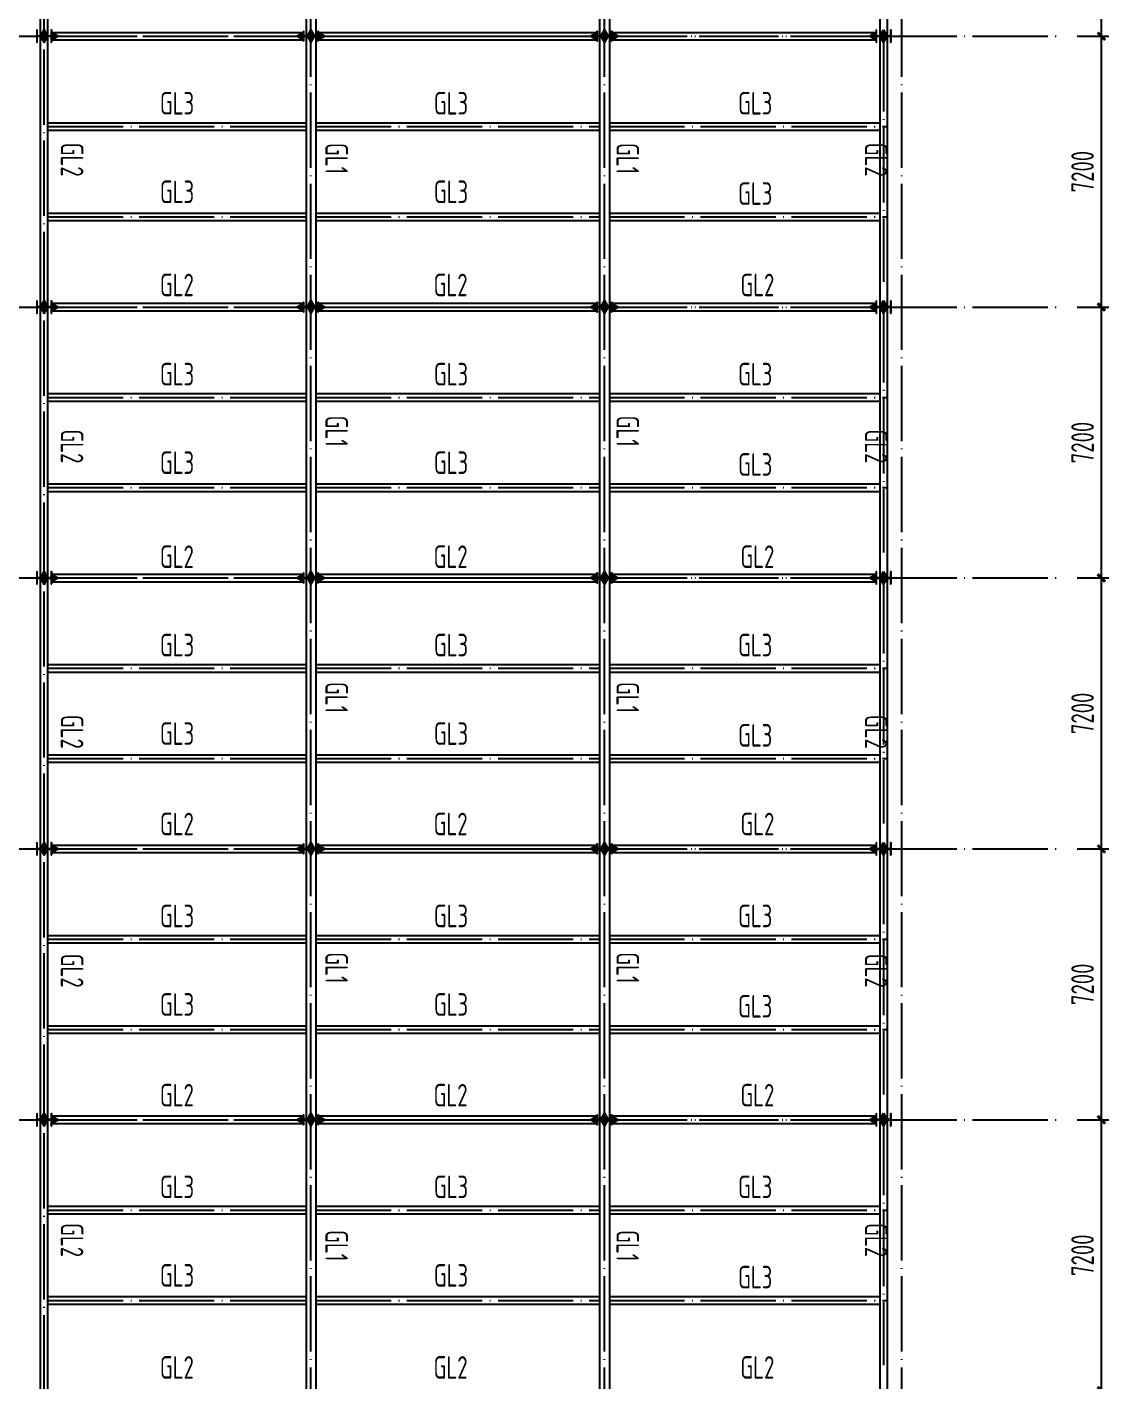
# Model space of a CAD drawing. Extents: x -32169 to 443031, y -120117 to 204739.
# Drawn here: x 234060 to 262810, y -43304 to -7321 of the extents above; entities that cross this region are included whole.
import ezdxf
from ezdxf.enums import TextEntityAlignment as Align

# ---------------------------------------------------------------- set-up
doc = ezdxf.new("R2010")
doc.units = 0
doc.header["$LTSCALE"] = 1000
for name, pattern in [('CONTINOUS', [0]), ('DASHED', [0.75, 0.5, -0.25]), ('DOTE', [2.42, 2, -0.2, 0.02, -0.2])]:
    doc.linetypes.add(name, pattern=pattern)
doc.layers.get('0').update_dxf_attribs({"linetype": 'CONTINUOUS'})
doc.layers.get('Defpoints').update_dxf_attribs({"linetype": 'CONTINUOUS'})
for name, color, linetype in [('BEAM', 4, 'DASHED'), ('DIM', 3, 'CONTINUOUS'), ('DOTE', 1, 'CONTINUOUS'), ('PUB_DIM', 3, 'CONTINUOUS'), ('TEXT', 7, 'CONTINUOUS'), ('梁', 4, 'CONTINUOUS'), ('钢柱', 2, 'CONTINUOUS')]:
    doc.layers.add(name, color=color, linetype=linetype)
doc.styles.add('TSSD_Dimension', font='Tssdeng.shx', dxfattribs={"width": 0.7, "bigfont": 'hztxt.shx'})
doc.styles.add('TSSD_Rein', font='Tssdeng.shx', dxfattribs={"width": 0.7, "bigfont": 'hztxt.shx'})
doc.dimstyles.new('TSSD_200_200', dxfattribs={"dimtxt": 600, "dimasz": 200, "dimexe": 200, "dimexo": 500, "dimgap": 200, "dimtad": 1, "dimdec": 0, "dimzin": 0, "dimdsep": 46, "dimtxsty": 'TSSD_Dimension', "dimblk": 'ARCHTICK', "dimblk1": 'ARCHTICK', "dimblk2": 'ARCHTICK', "dimcen": 0, "dimdle": 200, "dimclrt": 7, "dimadec": 0, "dimazin": 0, "dimtfac": 1, "dimtdec": 0, "dimtix": 1, "dimtmove": 2, "dimatfit": 3, "dimfxl": 1, "dimtolj": 1, "dimtzin": 0, "dimarcsym": 0})

# ---------------------------------------------------------------- blocks, each defined once
blk = doc.blocks.new('_ArchTick')
at = {"color": 0, "linetype": 'ByBlock', "const_width": 0.4}
blk.add_lwpolyline([(-0.5, -0.5), (0.5, 0.5)], dxfattribs=at)
blk = doc.blocks.new('*D556')
at = {"layer": 'Defpoints', "color": 0}
for p in [(261469, -36363), (262610, -36363), (261469, -43563)]:
    blk.add_point(p, dxfattribs=at)
at = {"layer": 'DIM', "color": 0, "lineweight": -2}
for p, q in [((262610, -43763), (262610, -36163)), ((261969, -36363), (262810, -36363)), ((261969, -43563), (262810, -43563))]:
    blk.add_line(p, q, dxfattribs=at)
at = {"layer": 'DIM', "color": 0, "lineweight": -2, "xscale": 200, "yscale": 200, "zscale": 200}
for p, rotation in [((262610, -36363), 90), ((262610, -43563), 270)]:
    blk.add_blockref('_ArchTick', p, dxfattribs=dict(at, rotation=rotation))
at = {"layer": 'DIM', "color": 7, "insert": (262110, -39963), "char_height": 600, "attachment_point": 5, "rotation": 90, "style": 'TSSD_Dimension'}
blk.add_mtext('\\A1;7200', dxfattribs=at)
blk = doc.blocks.new('*D557')
at = {"layer": 'Defpoints', "color": 0}
for p in [(261469, -29163), (262610, -29163), (261469, -36363)]:
    blk.add_point(p, dxfattribs=at)
at = {"layer": 'DIM', "color": 0, "lineweight": -2}
for p, q in [((262610, -36563), (262610, -28963)), ((261969, -29163), (262810, -29163)), ((261969, -36363), (262810, -36363))]:
    blk.add_line(p, q, dxfattribs=at)
at = {"layer": 'DIM', "color": 0, "lineweight": -2, "xscale": 200, "yscale": 200, "zscale": 200}
for p, rotation in [((262610, -29163), 90), ((262610, -36363), 270)]:
    blk.add_blockref('_ArchTick', p, dxfattribs=dict(at, rotation=rotation))
at = {"layer": 'DIM', "color": 7, "insert": (262110, -32763), "char_height": 600, "attachment_point": 5, "rotation": 90, "style": 'TSSD_Dimension'}
blk.add_mtext('\\A1;7200', dxfattribs=at)
blk = doc.blocks.new('*D558')
at = {"layer": 'Defpoints', "color": 0}
for p in [(261469, -21963), (262610, -21963), (261469, -29163)]:
    blk.add_point(p, dxfattribs=at)
at = {"layer": 'DIM', "color": 0, "lineweight": -2}
for p, q in [((262610, -29363), (262610, -21763)), ((261969, -21963), (262810, -21963)), ((261969, -29163), (262810, -29163))]:
    blk.add_line(p, q, dxfattribs=at)
at = {"layer": 'DIM', "color": 0, "lineweight": -2, "xscale": 200, "yscale": 200, "zscale": 200}
for p, rotation in [((262610, -21963), 90), ((262610, -29163), 270)]:
    blk.add_blockref('_ArchTick', p, dxfattribs=dict(at, rotation=rotation))
at = {"layer": 'DIM', "color": 7, "insert": (262110, -25563), "char_height": 600, "attachment_point": 5, "rotation": 90, "style": 'TSSD_Dimension'}
blk.add_mtext('\\A1;7200', dxfattribs=at)
blk = doc.blocks.new('*D559')
at = {"layer": 'Defpoints', "color": 0}
for p in [(261469, -14763), (262610, -14763), (261469, -21963)]:
    blk.add_point(p, dxfattribs=at)
at = {"layer": 'DIM', "color": 0, "lineweight": -2}
for p, q in [((262610, -22163), (262610, -14563)), ((261969, -14763), (262810, -14763)), ((261969, -21963), (262810, -21963))]:
    blk.add_line(p, q, dxfattribs=at)
at = {"layer": 'DIM', "color": 0, "lineweight": -2, "xscale": 200, "yscale": 200, "zscale": 200}
for p, rotation in [((262610, -14763), 90), ((262610, -21963), 270)]:
    blk.add_blockref('_ArchTick', p, dxfattribs=dict(at, rotation=rotation))
at = {"layer": 'DIM', "color": 7, "insert": (262110, -18363), "char_height": 600, "attachment_point": 5, "rotation": 90, "style": 'TSSD_Dimension'}
blk.add_mtext('\\A1;7200', dxfattribs=at)
blk = doc.blocks.new('*D560')
at = {"layer": 'Defpoints', "color": 0}
for p in [(261469, -7563), (262610, -7563), (261469, -14763)]:
    blk.add_point(p, dxfattribs=at)
at = {"layer": 'DIM', "color": 0, "lineweight": -2}
for p, q in [((262610, -14963), (262610, -7363)), ((261969, -7563), (262810, -7563)), ((261969, -14763), (262810, -14763))]:
    blk.add_line(p, q, dxfattribs=at)
at = {"layer": 'DIM', "color": 0, "lineweight": -2, "xscale": 200, "yscale": 200, "zscale": 200}
for p, rotation in [((262610, -7563), 90), ((262610, -14763), 270)]:
    blk.add_blockref('_ArchTick', p, dxfattribs=dict(at, rotation=rotation))
at = {"layer": 'DIM', "color": 7, "insert": (262110, -11163), "char_height": 600, "attachment_point": 5, "rotation": 90, "style": 'TSSD_Dimension'}
blk.add_mtext('\\A1;7200', dxfattribs=at)
blk = doc.blocks.new('*D561')
at = {"layer": 'Defpoints', "color": 0}
for p in [(261469, -363), (262610, -363), (261469, -7563)]:
    blk.add_point(p, dxfattribs=at)
at = {"layer": 'DIM', "color": 0, "lineweight": -2}
for p, q in [((262610, -7763), (262610, -163)), ((261969, -363), (262810, -363)), ((261969, -7563), (262810, -7563))]:
    blk.add_line(p, q, dxfattribs=at)
at = {"layer": 'DIM', "color": 0, "lineweight": -2, "xscale": 200, "yscale": 200, "zscale": 200}
for p, rotation in [((262610, -363), 90), ((262610, -7563), 270)]:
    blk.add_blockref('_ArchTick', p, dxfattribs=dict(at, rotation=rotation))
at = {"layer": 'DIM', "color": 7, "insert": (262110, -3963), "char_height": 600, "attachment_point": 5, "rotation": 90, "style": 'TSSD_Dimension'}
blk.add_mtext('\\A1;7200', dxfattribs=at)
blk = doc.blocks.new('刚接')
at = {"layer": 'BEAM', "linetype": 'CONTINOUS'}
h = blk.add_hatch(color=256, dxfattribs=at)
h.paths.add_polyline_path([(195, 0), (0, 0), (0, 112)])
h.paths.add_polyline_path([(0, 0), (195, 0), (0, -112)])
blk.add_lwpolyline([(195, 0), (0, -112), (0, 112)], close=True, dxfattribs=at)

msp = doc.modelspace()

# ---------------------------------------------------------------- linework, layer by layer
at = {"layer": 'DOTE', "linetype": 'DOTE'}
for p, q in [((241605.24457, -95762.90283), (241605.24457, 15277.3647)), ((249405.24457, -95762.90283), (249405.24457, 15277.3647)), ((257305.24457, -95762.90283), (257305.24457, 15277.3647)), ((234515.24457, -7558.6353), (234515.24457, -366.6353)), ((232565.24457, -7562.6353), (261469.06221, -7562.6353)), ((234515.24457, -14758.6353), (234515.24457, -7566.6353)), ((234715.24457, -7562.6353), (241405.24457, -7562.6353)), ((241805.24457, -7562.6353), (249205.24457, -7562.6353)), ((249605.24457, -7562.6353), (256620.70192, -7562.6353)), ((256820.70192, -7566.6353), (256820.70192, -14088.6353)), ((234615.24457, -9962.6353), (241475.24457, -9962.6353)), ((241735.24457, -9962.6353), (249275.24457, -9962.6353)), ((249535.24457, -9962.6353), (256920.70192, -9962.6353)), ((234615.24457, -12362.6353), (241475.24457, -12362.6353)), ((241735.24457, -12362.6353), (249275.24457, -12362.6353)), ((249535.24457, -12362.6353), (256920.70192, -12362.6353)), ((232565.24457, -14762.6353), (261469.06221, -14762.6353)), ((234515.24457, -21958.6353), (234515.24457, -14766.6353)), ((234715.24457, -14762.6353), (241405.24457, -14762.6353)), ((241805.24457, -14762.6353), (249205.24457, -14762.6353)), ((249605.24457, -14762.6353), (256620.70192, -14762.6353)), ((256820.70192, -14766.6353), (256820.70192, -21288.6353)), ((234615.24457, -17162.6353), (241475.24457, -17162.6353)), ((241735.24457, -17162.6353), (249275.24457, -17162.6353)), ((249535.24457, -17162.6353), (256920.70192, -17162.6353)), ((234615.24457, -19562.6353), (241475.24457, -19562.6353)), ((241735.24457, -19562.6353), (249275.24457, -19562.6353)), ((249535.24457, -19562.6353), (256920.70192, -19562.6353)), ((232565.24457, -21962.6353), (261469.06221, -21962.6353)), ((234515.24457, -29158.6353), (234515.24457, -21966.6353)), ((234715.24457, -21962.6353), (241405.24457, -21962.6353)), ((241805.24457, -21962.6353), (249205.24457, -21962.6353)), ((249605.24457, -21962.6353), (256620.70192, -21962.6353)), ((256820.70192, -21966.6353), (256820.70192, -28488.6353)), ((234615.24457, -24362.6353), (241475.24457, -24362.6353)), ((241735.24457, -24362.6353), (249275.24457, -24362.6353)), ((249535.24457, -24362.6353), (256920.70192, -24362.6353)), ((234615.24457, -26762.6353), (241475.24457, -26762.6353)), ((241735.24457, -26762.6353), (249275.24457, -26762.6353)), ((249535.24457, -26762.6353), (256920.70192, -26762.6353)), ((232565.24457, -29162.6353), (261469.06221, -29162.6353)), ((234515.24457, -36358.6353), (234515.24457, -29166.6353)), ((234715.24457, -29162.6353), (241405.24457, -29162.6353)), ((241805.24457, -29162.6353), (249205.24457, -29162.6353)), ((249605.24457, -29162.6353), (256620.70192, -29162.6353)), ((256820.70192, -29166.6353), (256820.70192, -35688.6353)), ((234615.24457, -31562.6353), (241475.24457, -31562.6353)), ((241735.24457, -31562.6353), (249275.24457, -31562.6353)), ((249535.24457, -31562.6353), (256920.70192, -31562.6353)), ((234615.24457, -33962.6353), (241475.24457, -33962.6353)), ((241735.24457, -33962.6353), (249275.24457, -33962.6353)), ((249535.24457, -33962.6353), (256920.70192, -33962.6353)), ((232565.24457, -36362.6353), (261469.06221, -36362.6353)), ((234515.24457, -43558.6353), (234515.24457, -36366.6353)), ((234715.24457, -36362.6353), (241405.24457, -36362.6353)), ((241805.24457, -36362.6353), (249205.24457, -36362.6353)), ((249605.24457, -36362.6353), (256620.70192, -36362.6353)), ((256820.70192, -36366.6353), (256820.70192, -42888.6353)), ((234615.24457, -38762.6353), (241475.24457, -38762.6353)), ((241735.24457, -38762.6353), (249275.24457, -38762.6353)), ((249535.24457, -38762.6353), (256920.70192, -38762.6353)), ((234615.24457, -41162.6353), (241475.24457, -41162.6353)), ((241735.24457, -41162.6353), (249275.24457, -41162.6353)), ((249535.24457, -41162.6353), (256920.70192, -41162.6353))]:
    msp.add_line(p, q, dxfattribs=at)
at = {"layer": '梁'}
for p, q in [((234415.24457, -7558.6353), (234415.24457, -366.6353)), ((234615.24457, -7558.6353), (234615.24457, -366.6353)), ((241475.24457, -366.6353), (241475.24457, -7558.6353)), ((241735.24457, -366.6353), (241735.24457, -7558.6353)), ((249275.24457, -366.6353), (249275.24457, -7558.6353)), ((249535.24457, -366.6353), (249535.24457, -7558.6353)), ((256720.70192, -366.6353), (256720.70192, -7558.6353)), ((256920.70192, -366.6353), (256920.70192, -7558.6353)), ((234715.24457, -7462.6353), (241405.24457, -7462.6353)), ((241805.24457, -7462.6353), (249205.24457, -7462.6353)), ((249605.24457, -7462.6353), (256620.70192, -7462.6353)), ((234415.24457, -14758.6353), (234415.24457, -7566.6353)), ((234615.24457, -14758.6353), (234615.24457, -7566.6353)), ((234715.24457, -7662.6353), (241405.24457, -7662.6353)), ((241475.24457, -7566.6353), (241475.24457, -14758.6353)), ((241735.24457, -7566.6353), (241735.24457, -14758.6353)), ((241805.24457, -7662.6353), (249205.24457, -7662.6353)), ((249275.24457, -7566.6353), (249275.24457, -14758.6353)), ((249535.24457, -7566.6353), (249535.24457, -14758.6353)), ((249605.24457, -7662.6353), (256620.70192, -7662.6353)), ((256720.70192, -7566.6353), (256720.70192, -14758.6353)), ((256920.70192, -7566.6353), (256920.70192, -14758.6353)), ((234615.24457, -9862.6353), (241475.24457, -9862.6353)), ((234615.24457, -10062.6353), (241475.24457, -10062.6353)), ((241735.24457, -9862.6353), (249275.24457, -9862.6353)), ((241735.24457, -10062.6353), (249275.24457, -10062.6353)), ((249535.24457, -9862.6353), (256720.70192, -9862.6353)), ((249535.24457, -10062.6353), (256720.70192, -10062.6353)), ((234615.24457, -12262.6353), (241475.24457, -12262.6353)), ((234615.24457, -12462.6353), (241475.24457, -12462.6353)), ((241735.24457, -12262.6353), (249275.24457, -12262.6353)), ((241735.24457, -12462.6353), (249275.24457, -12462.6353)), ((249535.24457, -12262.6353), (256720.70192, -12262.6353)), ((249535.24457, -12462.6353), (256720.70192, -12462.6353)), ((234715.24457, -14662.6353), (241405.24457, -14662.6353)), ((241805.24457, -14662.6353), (249205.24457, -14662.6353)), ((249605.24457, -14662.6353), (256620.70192, -14662.6353)), ((234415.24457, -21958.6353), (234415.24457, -14766.6353)), ((234615.24457, -21958.6353), (234615.24457, -14766.6353)), ((234715.24457, -14862.6353), (241405.24457, -14862.6353)), ((241475.24457, -14766.6353), (241475.24457, -21958.6353)), ((241735.24457, -14766.6353), (241735.24457, -21958.6353)), ((241805.24457, -14862.6353), (249205.24457, -14862.6353)), ((249275.24457, -14766.6353), (249275.24457, -21958.6353)), ((249535.24457, -14766.6353), (249535.24457, -21958.6353)), ((249605.24457, -14862.6353), (256620.70192, -14862.6353)), ((256720.70192, -14766.6353), (256720.70192, -21958.6353)), ((256920.70192, -14766.6353), (256920.70192, -21958.6353)), ((234615.24457, -17062.6353), (241475.24457, -17062.6353)), ((234615.24457, -17262.6353), (241475.24457, -17262.6353)), ((241735.24457, -17062.6353), (249275.24457, -17062.6353)), ((241735.24457, -17262.6353), (249275.24457, -17262.6353)), ((249535.24457, -17062.6353), (256720.70192, -17062.6353)), ((249535.24457, -17262.6353), (256720.70192, -17262.6353)), ((234615.24457, -19462.6353), (241475.24457, -19462.6353)), ((234615.24457, -19662.6353), (241475.24457, -19662.6353)), ((241735.24457, -19462.6353), (249275.24457, -19462.6353)), ((241735.24457, -19662.6353), (249275.24457, -19662.6353)), ((249535.24457, -19462.6353), (256720.70192, -19462.6353)), ((249535.24457, -19662.6353), (256720.70192, -19662.6353)), ((234715.24457, -21862.6353), (241405.24457, -21862.6353)), ((241805.24457, -21862.6353), (249205.24457, -21862.6353)), ((249605.24457, -21862.6353), (256620.70192, -21862.6353)), ((234415.24457, -29158.6353), (234415.24457, -21966.6353)), ((234615.24457, -29158.6353), (234615.24457, -21966.6353)), ((234715.24457, -22062.6353), (241405.24457, -22062.6353)), ((241475.24457, -21966.6353), (241475.24457, -29158.6353)), ((241735.24457, -21966.6353), (241735.24457, -29158.6353)), ((241805.24457, -22062.6353), (249205.24457, -22062.6353)), ((249275.24457, -21966.6353), (249275.24457, -29158.6353)), ((249535.24457, -21966.6353), (249535.24457, -29158.6353)), ((249605.24457, -22062.6353), (256620.70192, -22062.6353)), ((256720.70192, -21966.6353), (256720.70192, -29158.6353)), ((256920.70192, -21966.6353), (256920.70192, -29158.6353)), ((234615.24457, -24262.6353), (241475.24457, -24262.6353)), ((234615.24457, -24462.6353), (241475.24457, -24462.6353)), ((241735.24457, -24262.6353), (249275.24457, -24262.6353)), ((241735.24457, -24462.6353), (249275.24457, -24462.6353)), ((249535.24457, -24262.6353), (256720.70192, -24262.6353)), ((249535.24457, -24462.6353), (256720.70192, -24462.6353)), ((234615.24457, -26662.6353), (241475.24457, -26662.6353)), ((234615.24457, -26862.6353), (241475.24457, -26862.6353)), ((241735.24457, -26662.6353), (249275.24457, -26662.6353)), ((241735.24457, -26862.6353), (249275.24457, -26862.6353)), ((249535.24457, -26662.6353), (256720.70192, -26662.6353)), ((249535.24457, -26862.6353), (256720.70192, -26862.6353)), ((234715.24457, -29062.6353), (241405.24457, -29062.6353)), ((241805.24457, -29062.6353), (249205.24457, -29062.6353)), ((249605.24457, -29062.6353), (256620.70192, -29062.6353)), ((234415.24457, -36358.6353), (234415.24457, -29166.6353)), ((234615.24457, -36358.6353), (234615.24457, -29166.6353)), ((234715.24457, -29262.6353), (241405.24457, -29262.6353)), ((241475.24457, -29166.6353), (241475.24457, -36358.6353)), ((241735.24457, -29166.6353), (241735.24457, -36358.6353)), ((241805.24457, -29262.6353), (249205.24457, -29262.6353)), ((249275.24457, -29166.6353), (249275.24457, -36358.6353)), ((249535.24457, -29166.6353), (249535.24457, -36358.6353)), ((249605.24457, -29262.6353), (256620.70192, -29262.6353)), ((256720.70192, -29166.6353), (256720.70192, -36358.6353)), ((256920.70192, -29166.6353), (256920.70192, -36358.6353)), ((234615.24457, -31462.6353), (241475.24457, -31462.6353)), ((234615.24457, -31662.6353), (241475.24457, -31662.6353)), ((241735.24457, -31462.6353), (249275.24457, -31462.6353)), ((241735.24457, -31662.6353), (249275.24457, -31662.6353)), ((249535.24457, -31462.6353), (256720.70192, -31462.6353)), ((249535.24457, -31662.6353), (256720.70192, -31662.6353)), ((234615.24457, -33862.6353), (241475.24457, -33862.6353)), ((234615.24457, -34062.6353), (241475.24457, -34062.6353)), ((241735.24457, -33862.6353), (249275.24457, -33862.6353)), ((241735.24457, -34062.6353), (249275.24457, -34062.6353)), ((249535.24457, -33862.6353), (256720.70192, -33862.6353)), ((249535.24457, -34062.6353), (256720.70192, -34062.6353)), ((234715.24457, -36262.6353), (241405.24457, -36262.6353)), ((241805.24457, -36262.6353), (249205.24457, -36262.6353)), ((249605.24457, -36262.6353), (256620.70192, -36262.6353)), ((234415.24457, -43558.6353), (234415.24457, -36366.6353)), ((234615.24457, -43558.6353), (234615.24457, -36366.6353)), ((234715.24457, -36462.6353), (241405.24457, -36462.6353)), ((241475.24457, -36366.6353), (241475.24457, -43558.6353)), ((241735.24457, -36366.6353), (241735.24457, -43558.6353)), ((241805.24457, -36462.6353), (249205.24457, -36462.6353)), ((249275.24457, -36366.6353), (249275.24457, -43558.6353)), ((249535.24457, -36366.6353), (249535.24457, -43558.6353)), ((249605.24457, -36462.6353), (256620.70192, -36462.6353)), ((256720.70192, -36366.6353), (256720.70192, -43558.6353)), ((256920.70192, -36366.6353), (256920.70192, -43558.6353)), ((234615.24457, -38662.6353), (241475.24457, -38662.6353)), ((241735.24457, -38662.6353), (249275.24457, -38662.6353)), ((249535.24457, -38662.6353), (256720.70192, -38662.6353)), ((234615.24457, -38862.6353), (241475.24457, -38862.6353)), ((241735.24457, -38862.6353), (249275.24457, -38862.6353)), ((249535.24457, -38862.6353), (256720.70192, -38862.6353)), ((234615.24457, -41062.6353), (241475.24457, -41062.6353)), ((234615.24457, -41262.6353), (241475.24457, -41262.6353)), ((241735.24457, -41062.6353), (249275.24457, -41062.6353)), ((241735.24457, -41262.6353), (249275.24457, -41262.6353)), ((249535.24457, -41062.6353), (256720.70192, -41062.6353)), ((249535.24457, -41262.6353), (256720.70192, -41262.6353))]:
    msp.add_line(p, q, dxfattribs=at)
at = {"layer": '钢柱'}
for points in [[(234715.24457, -7722.6353), (234715.24457, -7402.6353), (234701.24457, -7402.6353), (234701.24457, -7558.6353), (234329.24457, -7558.6353), (234329.24457, -7402.6353), (234315.24457, -7402.6353), (234315.24457, -7722.6353), (234329.24457, -7722.6353), (234329.24457, -7566.6353), (234701.24457, -7566.6353), (234701.24457, -7722.6353)], [(241805.24457, -7687.6353), (241805.24457, -7437.6353), (241791.24457, -7437.6353), (241791.24457, -7558.6353), (241419.24457, -7558.6353), (241419.24457, -7437.6353), (241405.24457, -7437.6353), (241405.24457, -7687.6353), (241419.24457, -7687.6353), (241419.24457, -7566.6353), (241791.24457, -7566.6353), (241791.24457, -7687.6353)], [(249605.24457, -7687.6353), (249605.24457, -7437.6353), (249591.24457, -7437.6353), (249591.24457, -7558.6353), (249219.24457, -7558.6353), (249219.24457, -7437.6353), (249205.24457, -7437.6353), (249205.24457, -7687.6353), (249219.24457, -7687.6353), (249219.24457, -7566.6353), (249591.24457, -7566.6353), (249591.24457, -7687.6353)], [(257020.70192, -7722.6353), (257020.70192, -7402.6353), (257006.70192, -7402.6353), (257006.70192, -7558.6353), (256634.70192, -7558.6353), (256634.70192, -7402.6353), (256620.70192, -7402.6353), (256620.70192, -7722.6353), (256634.70192, -7722.6353), (256634.70192, -7566.6353), (257006.70192, -7566.6353), (257006.70192, -7722.6353)], [(234715.24457, -14922.6353), (234715.24457, -14602.6353), (234701.24457, -14602.6353), (234701.24457, -14758.6353), (234329.24457, -14758.6353), (234329.24457, -14602.6353), (234315.24457, -14602.6353), (234315.24457, -14922.6353), (234329.24457, -14922.6353), (234329.24457, -14766.6353), (234701.24457, -14766.6353), (234701.24457, -14922.6353)], [(241805.24457, -14887.6353), (241805.24457, -14637.6353), (241791.24457, -14637.6353), (241791.24457, -14758.6353), (241419.24457, -14758.6353), (241419.24457, -14637.6353), (241405.24457, -14637.6353), (241405.24457, -14887.6353), (241419.24457, -14887.6353), (241419.24457, -14766.6353), (241791.24457, -14766.6353), (241791.24457, -14887.6353)], [(249605.24457, -14887.6353), (249605.24457, -14637.6353), (249591.24457, -14637.6353), (249591.24457, -14758.6353), (249219.24457, -14758.6353), (249219.24457, -14637.6353), (249205.24457, -14637.6353), (249205.24457, -14887.6353), (249219.24457, -14887.6353), (249219.24457, -14766.6353), (249591.24457, -14766.6353), (249591.24457, -14887.6353)], [(257020.70192, -14922.6353), (257020.70192, -14602.6353), (257006.70192, -14602.6353), (257006.70192, -14758.6353), (256634.70192, -14758.6353), (256634.70192, -14602.6353), (256620.70192, -14602.6353), (256620.70192, -14922.6353), (256634.70192, -14922.6353), (256634.70192, -14766.6353), (257006.70192, -14766.6353), (257006.70192, -14922.6353)], [(234715.24457, -22122.6353), (234715.24457, -21802.6353), (234701.24457, -21802.6353), (234701.24457, -21958.6353), (234329.24457, -21958.6353), (234329.24457, -21802.6353), (234315.24457, -21802.6353), (234315.24457, -22122.6353), (234329.24457, -22122.6353), (234329.24457, -21966.6353), (234701.24457, -21966.6353), (234701.24457, -22122.6353)], [(241805.24457, -22087.6353), (241805.24457, -21837.6353), (241791.24457, -21837.6353), (241791.24457, -21958.6353), (241419.24457, -21958.6353), (241419.24457, -21837.6353), (241405.24457, -21837.6353), (241405.24457, -22087.6353), (241419.24457, -22087.6353), (241419.24457, -21966.6353), (241791.24457, -21966.6353), (241791.24457, -22087.6353)], [(249605.24457, -22087.6353), (249605.24457, -21837.6353), (249591.24457, -21837.6353), (249591.24457, -21958.6353), (249219.24457, -21958.6353), (249219.24457, -21837.6353), (249205.24457, -21837.6353), (249205.24457, -22087.6353), (249219.24457, -22087.6353), (249219.24457, -21966.6353), (249591.24457, -21966.6353), (249591.24457, -22087.6353)], [(257020.70192, -22122.6353), (257020.70192, -21802.6353), (257006.70192, -21802.6353), (257006.70192, -21958.6353), (256634.70192, -21958.6353), (256634.70192, -21802.6353), (256620.70192, -21802.6353), (256620.70192, -22122.6353), (256634.70192, -22122.6353), (256634.70192, -21966.6353), (257006.70192, -21966.6353), (257006.70192, -22122.6353)], [(234715.24457, -29322.6353), (234715.24457, -29002.6353), (234701.24457, -29002.6353), (234701.24457, -29158.6353), (234329.24457, -29158.6353), (234329.24457, -29002.6353), (234315.24457, -29002.6353), (234315.24457, -29322.6353), (234329.24457, -29322.6353), (234329.24457, -29166.6353), (234701.24457, -29166.6353), (234701.24457, -29322.6353)], [(241805.24457, -29287.6353), (241805.24457, -29037.6353), (241791.24457, -29037.6353), (241791.24457, -29158.6353), (241419.24457, -29158.6353), (241419.24457, -29037.6353), (241405.24457, -29037.6353), (241405.24457, -29287.6353), (241419.24457, -29287.6353), (241419.24457, -29166.6353), (241791.24457, -29166.6353), (241791.24457, -29287.6353)], [(249605.24457, -29287.6353), (249605.24457, -29037.6353), (249591.24457, -29037.6353), (249591.24457, -29158.6353), (249219.24457, -29158.6353), (249219.24457, -29037.6353), (249205.24457, -29037.6353), (249205.24457, -29287.6353), (249219.24457, -29287.6353), (249219.24457, -29166.6353), (249591.24457, -29166.6353), (249591.24457, -29287.6353)], [(257020.70192, -29322.6353), (257020.70192, -29002.6353), (257006.70192, -29002.6353), (257006.70192, -29158.6353), (256634.70192, -29158.6353), (256634.70192, -29002.6353), (256620.70192, -29002.6353), (256620.70192, -29322.6353), (256634.70192, -29322.6353), (256634.70192, -29166.6353), (257006.70192, -29166.6353), (257006.70192, -29322.6353)], [(234715.24457, -36522.6353), (234715.24457, -36202.6353), (234701.24457, -36202.6353), (234701.24457, -36358.6353), (234329.24457, -36358.6353), (234329.24457, -36202.6353), (234315.24457, -36202.6353), (234315.24457, -36522.6353), (234329.24457, -36522.6353), (234329.24457, -36366.6353), (234701.24457, -36366.6353), (234701.24457, -36522.6353)], [(241805.24457, -36487.6353), (241805.24457, -36237.6353), (241791.24457, -36237.6353), (241791.24457, -36358.6353), (241419.24457, -36358.6353), (241419.24457, -36237.6353), (241405.24457, -36237.6353), (241405.24457, -36487.6353), (241419.24457, -36487.6353), (241419.24457, -36366.6353), (241791.24457, -36366.6353), (241791.24457, -36487.6353)], [(249605.24457, -36487.6353), (249605.24457, -36237.6353), (249591.24457, -36237.6353), (249591.24457, -36358.6353), (249219.24457, -36358.6353), (249219.24457, -36237.6353), (249205.24457, -36237.6353), (249205.24457, -36487.6353), (249219.24457, -36487.6353), (249219.24457, -36366.6353), (249591.24457, -36366.6353), (249591.24457, -36487.6353)], [(257020.70192, -36522.6353), (257020.70192, -36202.6353), (257006.70192, -36202.6353), (257006.70192, -36358.6353), (256634.70192, -36358.6353), (256634.70192, -36202.6353), (256620.70192, -36202.6353), (256620.70192, -36522.6353), (256634.70192, -36522.6353), (256634.70192, -36366.6353), (257006.70192, -36366.6353), (257006.70192, -36522.6353)]]:
    msp.add_lwpolyline(points, close=True, dxfattribs=at)

# ---------------------------------------------------------------- block references
at = {"layer": 'PUB_DIM', "yscale": 0.8571399999782441, "zscale": 0.8571399999840642, "rotation": 90}
for p, xscale in [((234515.24457, -7558.6353), 0.857139999931678), ((241605.24457, -7558.6353), 0.857139999931678), ((249405.24457, -7558.6353), 0.857139999931678), ((256820.70192, -7558.6353), 0.857139999931678), ((234515.24457, -7566.6353), -0.857139999931678), ((241605.24457, -7566.6353), -0.857139999931678), ((249405.24457, -7566.6353), -0.857139999931678), ((256820.70192, -7566.6353), -0.857139999931678), ((234515.24457, -14758.6353), 0.857139999931678), ((241605.24457, -14758.6353), 0.857139999931678), ((249405.24457, -14758.6353), 0.857139999931678), ((256820.70192, -14758.6353), 0.857139999931678), ((234515.24457, -14766.6353), -0.857139999931678), ((241605.24457, -14766.6353), -0.857139999931678), ((249405.24457, -14766.6353), -0.857139999931678), ((256820.70192, -14766.6353), -0.857139999931678), ((234515.24457, -21958.6353), 0.857139999931678), ((241605.24457, -21958.6353), 0.857139999931678), ((249405.24457, -21958.6353), 0.857139999931678), ((256820.70192, -21958.6353), 0.857139999931678), ((234515.24457, -21966.6353), -0.857139999931678), ((241605.24457, -21966.6353), -0.857139999931678), ((249405.24457, -21966.6353), -0.857139999931678), ((256820.70192, -21966.6353), -0.857139999931678), ((234515.24457, -29158.6353), 0.857139999931678), ((241605.24457, -29158.6353), 0.857139999931678), ((249405.24457, -29158.6353), 0.857139999931678), ((256820.70192, -29158.6353), 0.857139999931678), ((234515.24457, -29166.6353), -0.857139999931678), ((241605.24457, -29166.6353), -0.857139999931678), ((249405.24457, -29166.6353), -0.857139999931678), ((256820.70192, -29166.6353), -0.857139999931678), ((234515.24457, -36358.6353), 0.857139999931678), ((241605.24457, -36358.6353), 0.857139999931678), ((249405.24457, -36358.6353), 0.857139999931678), ((256820.70192, -36358.6353), 0.857139999931678), ((234515.24457, -36366.6353), -0.857139999931678), ((241605.24457, -36366.6353), -0.857139999931678), ((249405.24457, -36366.6353), -0.857139999931678), ((256820.70192, -36366.6353), -0.857139999931678)]:
    msp.add_blockref('刚接', p, dxfattribs=dict(at, xscale=xscale))
at = {"layer": 'PUB_DIM', "yscale": 0.8571399999782441, "zscale": 0.8571399999840642}
for p, xscale in [((234715.24457, -7562.6353), 0.857139999931678), ((241405.24457, -7562.6353), -0.857139999931678), ((241805.24457, -7562.6353), 0.857139999931678), ((249205.24457, -7562.6353), -0.857139999931678), ((249605.24457, -7562.6353), 0.857139999931678), ((256620.70192, -7562.6353), -0.857139999931678), ((234715.24457, -14762.6353), 0.857139999931678), ((241405.24457, -14762.6353), -0.857139999931678), ((241805.24457, -14762.6353), 0.857139999931678), ((249205.24457, -14762.6353), -0.857139999931678), ((249605.24457, -14762.6353), 0.857139999931678), ((256620.70192, -14762.6353), -0.857139999931678), ((234715.24457, -21962.6353), 0.857139999931678), ((241405.24457, -21962.6353), -0.857139999931678), ((241805.24457, -21962.6353), 0.857139999931678), ((249205.24457, -21962.6353), -0.857139999931678), ((249605.24457, -21962.6353), 0.857139999931678), ((256620.70192, -21962.6353), -0.857139999931678), ((234715.24457, -29162.6353), 0.857139999931678), ((241405.24457, -29162.6353), -0.857139999931678), ((241805.24457, -29162.6353), 0.857139999931678), ((249205.24457, -29162.6353), -0.857139999931678), ((249605.24457, -29162.6353), 0.857139999931678), ((256620.70192, -29162.6353), -0.857139999931678), ((234715.24457, -36362.6353), 0.857139999931678), ((241405.24457, -36362.6353), -0.857139999931678), ((241805.24457, -36362.6353), 0.857139999931678), ((249205.24457, -36362.6353), -0.857139999931678), ((249605.24457, -36362.6353), 0.857139999931678), ((256620.70192, -36362.6353), -0.857139999931678)]:
    msp.add_blockref('刚接', p, dxfattribs=dict(at, xscale=xscale))

# ---------------------------------------------------------------- texts
at = {"layer": 'TEXT', "style": 'TSSD_Rein', "width": 0.7}
for s, p in [('GL3', (237590.10147, -9826.37458)), ('GL3', (244870.47994, -9826.37458)), ('GL3', (252955.07913, -9826.37458)), ('GL3', (237590.10147, -12178.91492)), ('GL3', (244870.47994, -12178.91492)), ('GL3', (252955.07913, -12226.37458)), ('GL2', (237590.10147, -14655.1763)), ('GL2', (244865.09963, -14655.1763)), ('GL2', (253016.2304, -14655.1763)), ('GL3', (237590.10147, -17026.37458)), ('GL3', (244870.47994, -17026.37458)), ('GL3', (252955.07913, -17026.37458)), ('GL3', (237590.10147, -19378.91492)), ('GL3', (244870.47994, -19378.91492)), ('GL3', (252955.07913, -19426.37458)), ('GL2', (237590.10147, -21877.54415)), ('GL2', (244865.09963, -21877.54415)), ('GL2', (253016.2304, -21877.54415)), ('GL3', (237590.10147, -24226.37458)), ('GL3', (244870.47994, -24226.37458)), ('GL3', (252955.07913, -24226.37458)), ('GL3', (237590.10147, -26578.91492)), ('GL3', (244870.47994, -26578.91492)), ('GL3', (252955.07913, -26626.37458)), ('GL2', (237590.10147, -28982.19475)), ('GL2', (244865.09963, -28982.19475)), ('GL2', (253016.2304, -28982.19475)), ('GL3', (237590.10147, -31426.37458)), ('GL3', (244870.47994, -31426.37458)), ('GL3', (252955.07913, -31426.37458)), ('GL3', (237590.10147, -33778.91492)), ('GL3', (244870.47994, -33778.91492)), ('GL3', (252955.07913, -33826.37458)), ('GL2', (237590.10147, -36189.83604)), ('GL2', (244865.09963, -36189.83604)), ('GL2', (253016.2304, -36189.83604)), ('GL3', (237590.10147, -38626.37458)), ('GL3', (244870.47994, -38626.37458)), ('GL3', (252955.07913, -38626.37458)), ('GL3', (237590.10147, -40978.91492)), ('GL3', (244870.47994, -40978.91492)), ('GL3', (252955.07913, -41026.37458)), ('GL2', (237590.10147, -43425.55356)), ('GL2', (244865.09963, -43425.55356)), ('GL2', (253016.2304, -43425.55356))]:
    msp.add_text(s, height=600, dxfattribs=at).set_placement(p, align=Align.BOTTOM_LEFT)
for s, p in [('GL2', (234776.46041, -10393.85264)), ('GL1', (241806.76265, -10401.91323)), ('GL1', (249542.79927, -10401.91323)), ('GL2', (256145.38245, -10393.85264)), ('GL1', (241806.76265, -17648.17906)), ('GL1', (249542.79927, -17648.17906)), ('GL2', (234776.46041, -18015.31894)), ('GL2', (256145.38245, -18015.31894)), ('GL1', (241806.76265, -24727.3457)), ('GL1', (249542.79927, -24727.3457)), ('GL2', (234776.46041, -25601.67245)), ('GL2', (256145.38245, -25601.67245)), ('GL2', (234776.46041, -31949.34762)), ('GL1', (241806.76265, -31911.83112)), ('GL1', (249542.79927, -31911.83112)), ('GL2', (256145.38245, -31949.34762)), ('GL2', (234776.46041, -39109.73903)), ('GL2', (256145.38245, -39109.73903)), ('GL1', (241806.76265, -39296.37778)), ('GL1', (249542.79927, -39296.37778))]:
    msp.add_text(s, height=600, rotation=270, dxfattribs=at).set_placement(p, align=Align.BOTTOM_LEFT)

# ---------------------------------------------------------------- dimensions: what is measured, and where the dimension line sits
at = {"layer": 'DIM'}
for p1, p2, picture, middle in [((261469.06221, -7562.6353), (261469.06221, -362.6353), '*D561', (262110.45573, -3962.6353)), ((261469.06221, -14762.6353), (261469.06221, -7562.6353), '*D560', (262110.45573, -11162.6353)), ((261469.06221, -21962.6353), (261469.06221, -14762.6353), '*D559', (262110.45573, -18362.6353)), ((261469.06221, -29162.6353), (261469.06221, -21962.6353), '*D558', (262110.45573, -25562.6353)), ((261469.06221, -36362.6353), (261469.06221, -29162.6353), '*D557', (262110.45573, -32762.6353)), ((261469.06221, -43562.6353), (261469.06221, -36362.6353), '*D556', (262110.45573, -39962.6353))]:
    dim = msp.add_aligned_dim(p1=p1, p2=p2, distance=-1141.39352, dimstyle='TSSD_200_200', dxfattribs=at)
    dim.commit()
    dim.dimension.update_dxf_attribs({"geometry": picture, "text_midpoint": middle})

doc.saveas('drawing.dxf')
